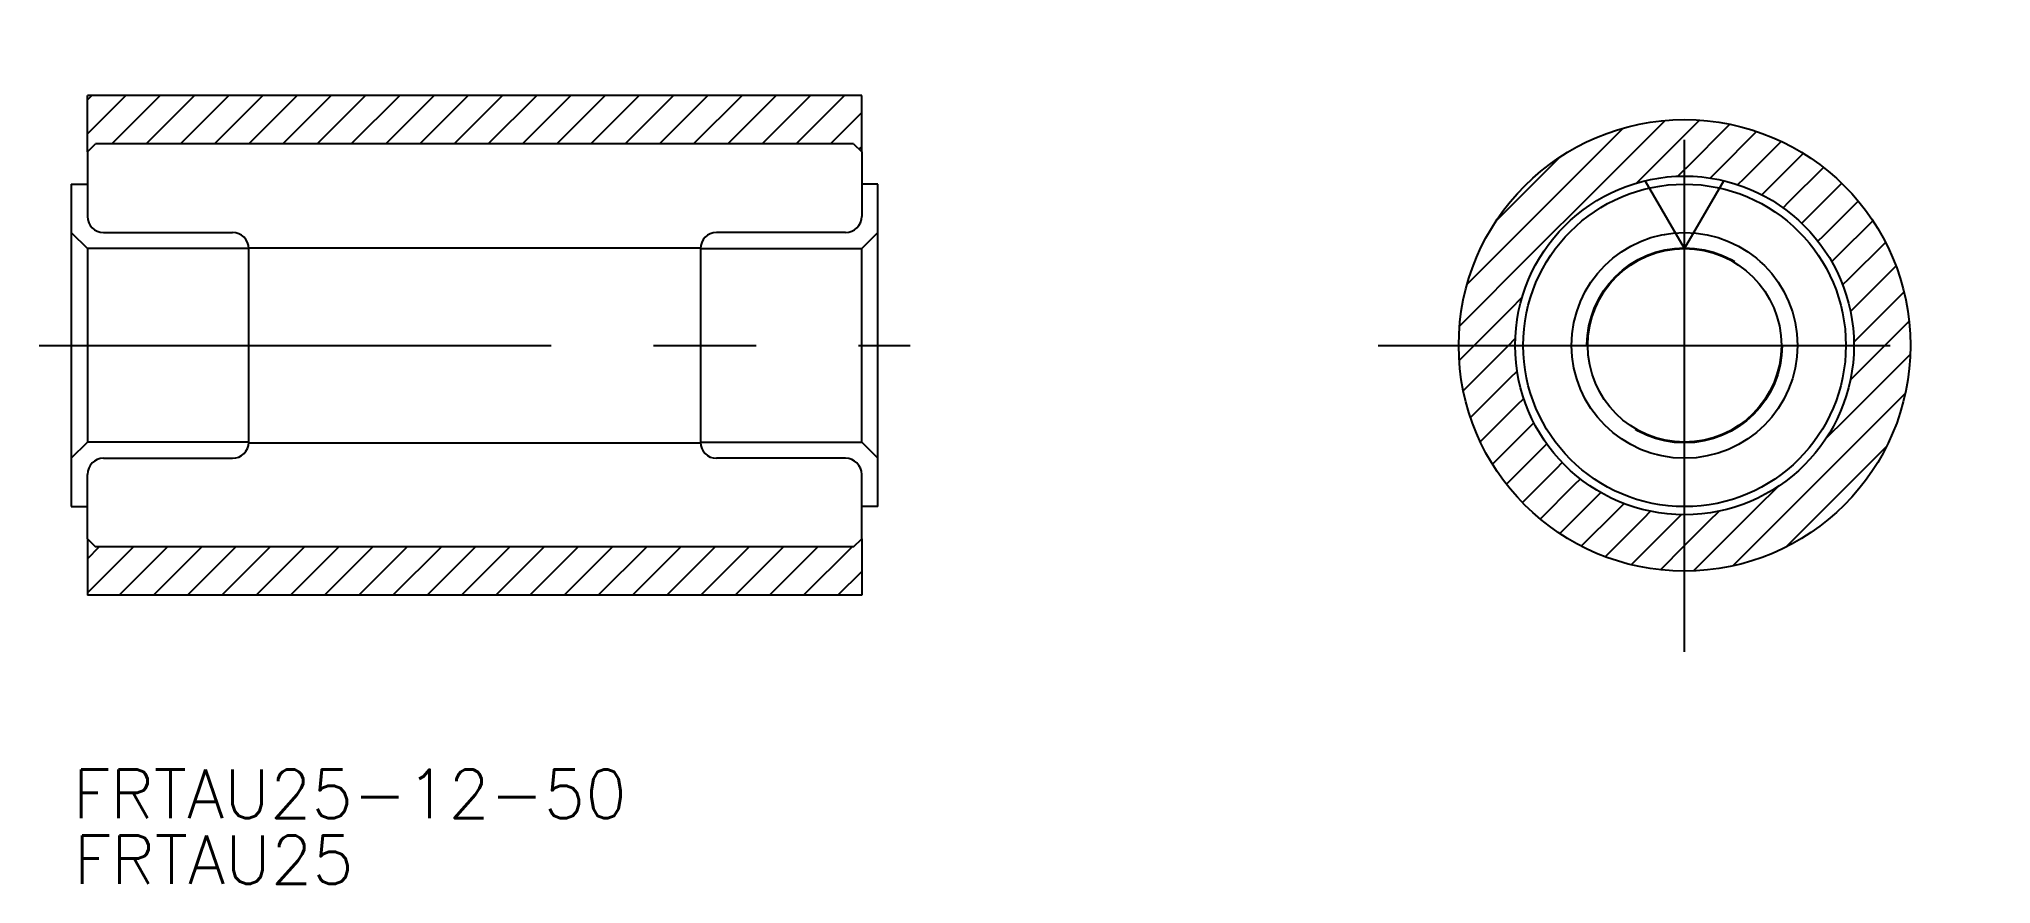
# Model space of a CAD drawing. Extents: x -2 to 119, y -33 to 19.
import ezdxf

# ---------------------------------------------------------------- set-up
doc = ezdxf.new("R2010")
doc.units = 0
doc.linetypes.add('CENTER', pattern=[50.8, 31.75, -6.35, 6.35, -6.35])
doc.linetypes.add('DASHED', pattern=[19.05, 12.7, -6.35])
doc.layers.get('0').update_dxf_attribs({"linetype": 'CONTINUOUS'})
doc.layers.add('CENTER', color=1, linetype='CENTER')
doc.styles.get("Standard").update_dxf_attribs({"font": 'txt.shx', "height": 3, "bigfont": 'bigfont.shx'})

# ---------------------------------------------------------------- blocks, each defined once
blk = doc.blocks.new('*U11')
at = {"color": 7, "linetype": 'CONTINUOUS'}
blk.add_text('FRTAU25-12-50', height=3, dxfattribs=at).set_placement((0.1, -29.31))
blk = doc.blocks.new('*U12')
at = {"color": 7, "linetype": 'CONTINUOUS'}
blk.add_text('FRTAU25', height=3, dxfattribs=at).set_placement((0.16, -33.4))

msp = doc.modelspace()

# ---------------------------------------------------------------- linework, layer by layer
at = {"color": 7, "linetype": 'CONTINUOUS'}
for p, q in [((49, 15.5), (1, 15.5)), ((1, 12), (1, 15.5)), ((49, 12), (49, 15.5)), ((1, 12), (1.5, 12.5)), ((48.5, 12.5), (1.5, 12.5)), ((48.5, 12.5), (49, 12)), ((1, 12), (1, 8)), ((49, 12), (49, 8)), ((100.01, 10.91), (100.1, 11)), ((0, 10), (0, -10)), ((0, 10), (1, 10)), ((50, 10), (49, 10)), ((50, -10), (50, 10)), ((100.01, 6), (97.57, 10.21)), ((100.01, 6), (102.44, 10.21)), ((0, 7), (1, 6)), ((2, 7), (10, 7)), ((48, 7), (40, 7)), ((50, 7), (49, 6)), ((1, 6), (1, -6)), ((11, 6), (1, 6)), ((11, 6.05), (39, 6.05)), ((11, -6), (11, 6)), ((39, 6), (39, -6)), ((39, 6), (49, 6)), ((49, -6), (49, 6)), ((89.01, -0.09), (89.1, 0)), ((0, -7), (1, -6)), ((11, -6), (1, -6)), ((11, -6.05), (39, -6.05)), ((39, -6), (49, -6)), ((50, -7), (49, -6)), ((2, -7), (10, -7)), ((48, -7), (40, -7)), ((1, -12), (1, -8)), ((49, -12), (49, -8)), ((0, -10), (1, -10)), ((50, -10), (49, -10)), ((1, -12), (1.5, -12.5)), ((1, -12), (1, -15.5)), ((48.5, -12.5), (49, -12)), ((49, -12), (49, -15.5)), ((48.5, -12.5), (1.5, -12.5)), ((98.51, -13.92), (100.01, -12.42)), ((49, -15.5), (1, -15.5))]:
    msp.add_line(p, q, dxfattribs=at)
at = {"color": 3, "linetype": 'CONTINUOUS'}
for p, q in [((1, 15.23), (1.27, 15.5)), ((1, 13.11), (3.39, 15.5)), ((2.51, 12.5), (5.51, 15.5)), ((4.64, 12.5), (7.64, 15.5)), ((6.76, 12.5), (9.76, 15.5)), ((8.88, 12.5), (11.88, 15.5)), ((11, 12.5), (14, 15.5)), ((13.12, 12.5), (16.12, 15.5)), ((15.24, 12.5), (18.24, 15.5)), ((17.36, 12.5), (20.36, 15.5)), ((19.49, 12.5), (22.49, 15.5)), ((21.61, 12.5), (24.61, 15.5)), ((23.73, 12.5), (26.73, 15.5)), ((25.85, 12.5), (28.85, 15.5)), ((27.97, 12.5), (30.97, 15.5)), ((30.09, 12.5), (33.09, 15.5)), ((32.21, 12.5), (35.21, 15.5)), ((34.33, 12.5), (37.33, 15.5)), ((36.46, 12.5), (39.46, 15.5)), ((38.58, 12.5), (41.58, 15.5)), ((40.7, 12.5), (43.7, 15.5)), ((42.82, 12.5), (45.82, 15.5)), ((44.94, 12.5), (47.94, 15.5)), ((47.06, 12.5), (49, 14.44)), ((86.53, 3.8), (96.21, 13.47)), ((94.19, 9.34), (98.8, 13.95)), ((100.01, 13.03), (100.94, 13.97)), ((100.1, 11), (102.81, 13.72)), ((48.84, 12.16), (49, 12.32)), ((97.74, 10.76), (100.01, 13.03)), ((102.03, 10.81), (104.48, 13.27)), ((103.7, 10.36), (105.99, 12.65)), ((88.32, 7.71), (92.3, 11.69)), ((99.59, 10.49), (100.01, 10.91)), ((105.17, 9.71), (107.37, 11.91)), ((106.48, 8.9), (108.62, 11.04)), ((97.05, 10.08), (97.74, 10.76)), ((101.6, 10.38), (102.03, 10.81)), ((103.31, 9.97), (103.7, 10.36)), ((104.8, 9.34), (105.17, 9.71)), ((107.63, 7.93), (109.75, 10.05)), ((90.67, 5.82), (94.19, 9.34)), ((106.12, 8.54), (106.48, 8.9)), ((108.64, 6.82), (110.77, 8.95)), ((107.28, 7.57), (107.63, 7.93)), ((109.5, 5.55), (111.68, 7.73)), ((108.28, 6.46), (108.64, 6.82)), ((110.2, 4.13), (112.46, 6.39)), ((86.06, 1.2), (90.67, 5.82)), ((109.13, 5.19), (109.5, 5.55)), ((110.71, 2.52), (113.11, 4.92)), ((109.81, 3.75), (110.2, 4.13)), ((89.24, 2.27), (89.93, 2.96)), ((110.29, 2.1), (110.71, 2.52)), ((110.98, 0.68), (113.61, 3.3)), ((86.97, 0), (89.24, 2.27)), ((112.43, 0), (113.93, 1.5)), ((86.04, -0.94), (86.97, 0)), ((89.1, 0), (89.51, 0.42)), ((110.5, 0.19), (110.98, 0.68)), ((110.9, -1.53), (112.43, 0)), ((86.29, -2.81), (89.01, -0.09)), ((110.04, -4.52), (113.99, -0.56)), ((86.74, -4.48), (89.19, -2.02)), ((89.19, -2.02), (89.63, -1.59)), ((110.28, -2.15), (110.9, -1.53)), ((89.64, -3.69), (90.04, -3.3)), ((103, -13.68), (113.68, -2.99)), ((87.35, -5.99), (89.64, -3.69)), ((90.29, -5.17), (90.66, -4.8)), ((108.77, -5.78), (110.04, -4.52)), ((88.1, -7.36), (90.29, -5.17)), ((88.97, -8.61), (91.11, -6.47)), ((91.11, -6.47), (91.47, -6.11)), ((106.28, -12.52), (112.52, -6.27)), ((89.96, -9.75), (92.08, -7.63)), ((92.08, -7.63), (92.43, -7.27)), ((93.19, -8.63), (93.55, -8.28)), ((91.06, -10.77), (93.19, -8.63)), ((92.27, -11.67), (94.45, -9.49)), ((94.45, -9.49), (94.82, -9.13)), ((104.52, -10.03), (105.79, -8.77)), ((93.61, -12.45), (95.87, -10.19)), ((95.08, -13.11), (97.48, -10.71)), ((95.87, -10.19), (96.26, -9.81)), ((97.48, -10.71), (97.9, -10.29)), ((99.33, -10.98), (99.81, -10.5)), ((100.56, -13.99), (104.52, -10.03)), ((101.54, -10.89), (102.15, -10.28)), ((96.7, -13.61), (99.33, -10.98)), ((100.01, -12.42), (101.54, -10.89)), ((1, -13.23), (1.73, -12.5)), ((1, -15.35), (3.85, -12.5)), ((2.97, -15.5), (5.97, -12.5)), ((5.09, -15.5), (8.09, -12.5)), ((7.21, -15.5), (10.21, -12.5)), ((9.33, -15.5), (12.33, -12.5)), ((11.46, -15.5), (14.46, -12.5)), ((13.58, -15.5), (16.58, -12.5)), ((15.7, -15.5), (18.7, -12.5)), ((17.82, -15.5), (20.82, -12.5)), ((19.94, -15.5), (22.94, -12.5)), ((22.06, -15.5), (25.06, -12.5)), ((24.18, -15.5), (27.18, -12.5)), ((26.31, -15.5), (29.31, -12.5)), ((28.43, -15.5), (31.43, -12.5)), ((30.55, -15.5), (33.55, -12.5)), ((32.67, -15.5), (35.67, -12.5)), ((34.79, -15.5), (37.79, -12.5)), ((36.91, -15.5), (39.91, -12.5)), ((39.03, -15.5), (42.03, -12.5)), ((41.15, -15.5), (44.15, -12.5)), ((43.28, -15.5), (46.28, -12.5)), ((45.4, -15.5), (48.4, -12.5)), ((47.52, -15.5), (49, -14.02))]:
    msp.add_line(p, q, dxfattribs=at)
at = {"color": 7, "linetype": 'CONTINUOUS'}
for radius in [14, 10.5, 10, 7, 6]:
    msp.add_circle((100.01, 0), radius, dxfattribs=at)
at = {"color": 3, "linetype": 'DASHED'}
for radius in [7, 6.05]:
    msp.add_circle((100.01, 0), radius, dxfattribs=at)
at = {"color": 7, "linetype": 'CONTINUOUS'}
for centre, start, end in [((2, 8), 180, 270), ((48, 8), 270, 0), ((10, 6), 0, 90), ((40, 6), 90, 180), ((10, -6), 270, 0), ((40, -6), 180, 270), ((2, -8), 90, 180), ((48, -8), 0, 90)]:
    msp.add_arc(centre, 1, start, end, dxfattribs=at)
at = {"layer": 'CENTER', "color": 1, "linetype": 'CENTER'}
for p, q in [((100.01, -19), (100.01, 19)), ((-2, 0), (52, 0)), ((81.01, 0), (119.01, 0))]:
    msp.add_line(p, q, dxfattribs=at)

# ---------------------------------------------------------------- block references
at = {"color": 7, "linetype": 'CONTINUOUS'}
for name in ['*U11', '*U12']:
    msp.add_blockref(name, (0, 0), dxfattribs=at)

doc.saveas('drawing.dxf')
